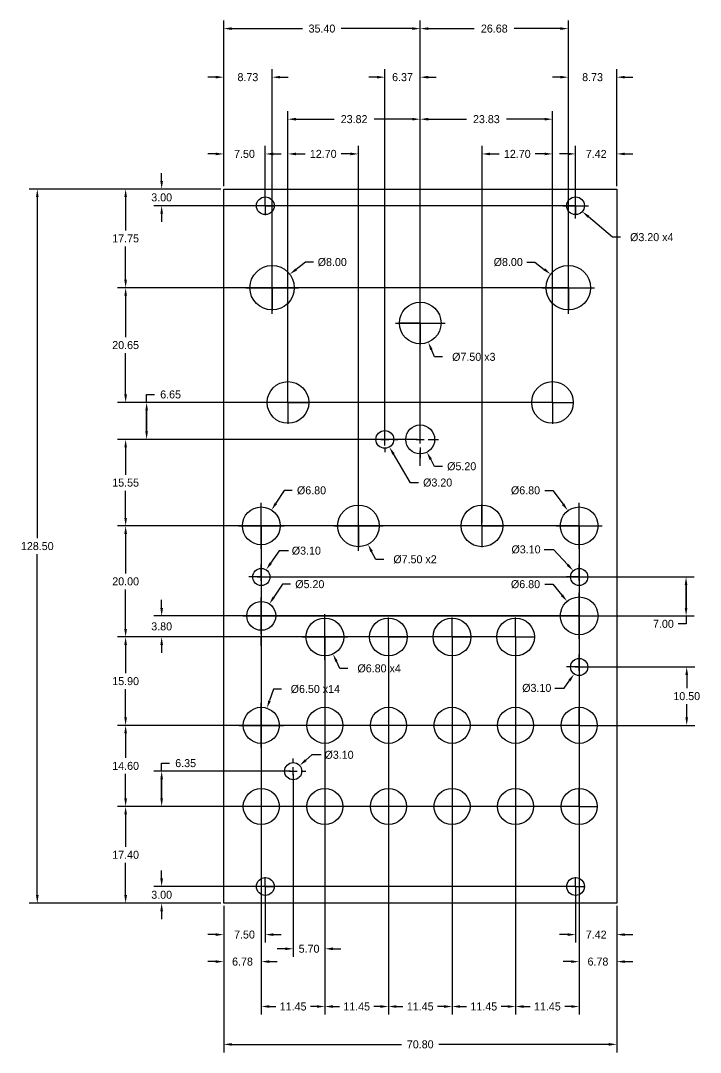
# Model space of a CAD drawing. Header units: millimetres. Extents: x -36 to 86, y -27 to 159.
import ezdxf

# ---------------------------------------------------------------- set-up
doc = ezdxf.new("R2010")
doc.units = ezdxf.units.MM
doc.header["$LTSCALE"] = 10
doc.header["$MEASUREMENT"] = 0
doc.layers.add('Dimensions', color=1, linetype='Continuous')
doc.layers.add('Panel', color=7, linetype='Continuous')
doc.dimstyles.get("Standard").update_dxf_attribs({"dimscale": 8, "dimtxt": 0.18, "dimasz": 0.18, "dimexe": 0.18, "dimexo": 0.0625, "dimgap": 0.09, "dimtad": 0, "dimtih": 1, "dimtoh": 1, "dimzin": 0, "dimdsep": 46, "dimtxsty": 'Standard', "dimcen": -0.09, "dimadec": 0, "dimazin": 0, "dimtfac": 1, "dimtdec": 4, "dimtofl": 0, "dimtmove": 0, "dimatfit": 3, "dimfxl": 1, "dimtolj": 1, "dimtzin": 0, "dimarcsym": 0})

# ---------------------------------------------------------------- blocks, each defined once
blk = doc.blocks.new('*D107')
at = {"layer": 'Dimensions', "color": 0, "lineweight": -2}
for p, q in [((7.12, 67.4), (7.12, -11.96)), ((0.34, -0.5), (0.34, -11.96)), ((-1.1, -10.52), (-2.54, -10.52)), ((8.56, -10.52), (10, -10.52))]:
    blk.add_line(p, q, dxfattribs=at)
at = {"layer": 'Dimensions', "color": 0}
for points in [[(-1.1, -10.76), (-1.1, -10.28), (0.34, -10.52)], [(8.56, -10.28), (8.56, -10.76), (7.12, -10.52)]]:
    blk.add_solid(points, dxfattribs=at)
at = {"layer": 'Dimensions', "color": 0, "insert": (3.73, -10.52), "char_height": 1.44, "attachment_point": 5}
blk.add_mtext('\\A1;6.78', dxfattribs=at)
blk = doc.blocks.new('*D108')
at = {"layer": 'Dimensions', "color": 0, "lineweight": -2}
for p, q in [((64.37, 67.4), (64.37, -11.96)), ((71.14, -0.5), (71.14, -11.96)), ((62.93, -10.52), (61.49, -10.52)), ((72.58, -10.52), (74.02, -10.52))]:
    blk.add_line(p, q, dxfattribs=at)
at = {"layer": 'Dimensions', "color": 0}
for points in [[(62.93, -10.76), (62.93, -10.28), (64.37, -10.52)], [(72.58, -10.28), (72.58, -10.76), (71.14, -10.52)]]:
    blk.add_solid(points, dxfattribs=at)
at = {"layer": 'Dimensions', "color": 0, "insert": (67.75, -10.52), "char_height": 1.44, "attachment_point": 5}
blk.add_mtext('\\A1;6.78', dxfattribs=at)
blk = doc.blocks.new('*D109')
at = {"layer": 'Dimensions', "color": 0, "lineweight": -2}
for p, q in [((7.12, 67.4), (7.12, -20.04)), ((18.57, 47.4), (18.57, -20.04)), ((8.56, -18.6), (9.72, -18.6)), ((17.13, -18.6), (15.96, -18.6))]:
    blk.add_line(p, q, dxfattribs=at)
at = {"layer": 'Dimensions', "color": 0}
for points in [[(8.56, -18.36), (8.56, -18.84), (7.12, -18.6)], [(17.13, -18.84), (17.13, -18.36), (18.57, -18.6)]]:
    blk.add_solid(points, dxfattribs=at)
at = {"layer": 'Dimensions', "color": 0, "insert": (12.84, -18.6), "char_height": 1.44, "attachment_point": 5}
blk.add_mtext('\\A1;11.45', dxfattribs=at)
blk = doc.blocks.new('*D110')
at = {"layer": 'Dimensions', "color": 0, "lineweight": -2}
for p, q in [((18.57, 47.4), (18.57, -20.04)), ((30.02, 47.4), (30.02, -20.04)), ((20.01, -18.6), (21.17, -18.6)), ((28.58, -18.6), (27.41, -18.6))]:
    blk.add_line(p, q, dxfattribs=at)
at = {"layer": 'Dimensions', "color": 0}
for points in [[(20.01, -18.36), (20.01, -18.84), (18.57, -18.6)], [(28.58, -18.84), (28.58, -18.36), (30.02, -18.6)]]:
    blk.add_solid(points, dxfattribs=at)
at = {"layer": 'Dimensions', "color": 0, "insert": (24.29, -18.6), "char_height": 1.44, "attachment_point": 5}
blk.add_mtext('\\A1;11.45', dxfattribs=at)
blk = doc.blocks.new('*D111')
at = {"layer": 'Dimensions', "color": 0, "lineweight": -2}
for p, q in [((30.02, 47.4), (30.02, -20.04)), ((41.47, 47.4), (41.47, -20.04)), ((31.46, -18.6), (32.62, -18.6)), ((40.03, -18.6), (38.86, -18.6))]:
    blk.add_line(p, q, dxfattribs=at)
at = {"layer": 'Dimensions', "color": 0}
for points in [[(31.46, -18.36), (31.46, -18.84), (30.02, -18.6)], [(40.03, -18.84), (40.03, -18.36), (41.47, -18.6)]]:
    blk.add_solid(points, dxfattribs=at)
at = {"layer": 'Dimensions', "color": 0, "insert": (35.74, -18.6), "char_height": 1.44, "attachment_point": 5}
blk.add_mtext('\\A1;11.45', dxfattribs=at)
blk = doc.blocks.new('*D112')
at = {"layer": 'Dimensions', "color": 0, "lineweight": -2}
for p, q in [((41.47, 47.4), (41.47, -20.04)), ((52.92, 47.4), (52.92, -20.04)), ((42.91, -18.6), (44.07, -18.6)), ((51.48, -18.6), (50.31, -18.6))]:
    blk.add_line(p, q, dxfattribs=at)
at = {"layer": 'Dimensions', "color": 0}
for points in [[(42.91, -18.36), (42.91, -18.84), (41.47, -18.6)], [(51.48, -18.84), (51.48, -18.36), (52.92, -18.6)]]:
    blk.add_solid(points, dxfattribs=at)
at = {"layer": 'Dimensions', "color": 0, "insert": (47.19, -18.6), "char_height": 1.44, "attachment_point": 5}
blk.add_mtext('\\A1;11.45', dxfattribs=at)
blk = doc.blocks.new('*D113')
at = {"layer": 'Dimensions', "color": 0, "lineweight": -2}
for p, q in [((64.37, 67.4), (64.37, -20.04)), ((52.92, 47.4), (52.92, -20.04)), ((54.35, -18.6), (55.52, -18.6)), ((62.93, -18.6), (61.76, -18.6))]:
    blk.add_line(p, q, dxfattribs=at)
at = {"layer": 'Dimensions', "color": 0}
for points in [[(54.35, -18.36), (54.35, -18.84), (52.92, -18.6)], [(62.93, -18.84), (62.93, -18.36), (64.37, -18.6)]]:
    blk.add_solid(points, dxfattribs=at)
at = {"layer": 'Dimensions', "color": 0, "insert": (58.64, -18.6), "char_height": 1.44, "attachment_point": 5}
blk.add_mtext('\\A1;11.45', dxfattribs=at)
blk = doc.blocks.new('*D116')
at = {"layer": 'Dimensions', "color": 0, "lineweight": -2}
for p, q in [((63.87, 17.4), (-18.76, 17.4)), ((-17.32, 15.96), (-17.32, 10.14)), ((-17.32, 1.44), (-17.32, 7.26)), ((-0.16, 0), (-18.76, 0))]:
    blk.add_line(p, q, dxfattribs=at)
at = {"layer": 'Dimensions', "color": 0}
for points in [[(-17.08, 15.96), (-17.56, 15.96), (-17.32, 17.4)], [(-17.56, 1.44), (-17.08, 1.44), (-17.32, 0)]]:
    blk.add_solid(points, dxfattribs=at)
at = {"layer": 'Dimensions', "color": 0, "insert": (-17.32, 8.7), "char_height": 1.44, "attachment_point": 5}
blk.add_mtext('\\A1;17.40', dxfattribs=at)
blk = doc.blocks.new('*D117')
at = {"layer": 'Dimensions', "color": 0, "lineweight": -2}
for p, q in [((63.87, 32), (-18.76, 32)), ((-17.32, 30.56), (-17.32, 26.14)), ((-17.32, 18.84), (-17.32, 23.26)), ((-17.82, 17.4), (-18.76, 17.4))]:
    blk.add_line(p, q, dxfattribs=at)
at = {"layer": 'Dimensions', "color": 0}
for points in [[(-17.08, 30.56), (-17.56, 30.56), (-17.32, 32)], [(-17.56, 18.84), (-17.08, 18.84), (-17.32, 17.4)]]:
    blk.add_solid(points, dxfattribs=at)
at = {"layer": 'Dimensions', "color": 0, "insert": (-17.32, 24.7), "char_height": 1.44, "attachment_point": 5}
blk.add_mtext('\\A1;14.60', dxfattribs=at)
blk = doc.blocks.new('*D118')
at = {"layer": 'Dimensions', "color": 0, "lineweight": -2}
for p, q in [((52.42, 47.9), (-18.76, 47.9)), ((-17.32, 46.46), (-17.32, 41.39)), ((-17.32, 33.44), (-17.32, 38.51)), ((63.87, 32), (-18.76, 32))]:
    blk.add_line(p, q, dxfattribs=at)
at = {"layer": 'Dimensions', "color": 0}
for points in [[(-17.08, 46.46), (-17.56, 46.46), (-17.32, 47.9)], [(-17.56, 33.44), (-17.08, 33.44), (-17.32, 32)]]:
    blk.add_solid(points, dxfattribs=at)
at = {"layer": 'Dimensions', "color": 0, "insert": (-17.32, 39.95), "char_height": 1.44, "attachment_point": 5}
blk.add_mtext('\\A1;15.90', dxfattribs=at)
blk = doc.blocks.new('*D120')
at = {"layer": 'Dimensions', "color": 0, "lineweight": -2}
for p, q in [((-10.83, 53.14), (-10.83, 54.58)), ((63.87, 51.7), (-12.27, 51.7)), ((18.07, 47.9), (-12.27, 47.9)), ((-10.83, 46.46), (-10.83, 45.02))]:
    blk.add_line(p, q, dxfattribs=at)
at = {"layer": 'Dimensions', "color": 0}
for points in [[(-11.07, 53.14), (-10.59, 53.14), (-10.83, 51.7)], [(-10.59, 46.46), (-11.07, 46.46), (-10.83, 47.9)]]:
    blk.add_solid(points, dxfattribs=at)
at = {"layer": 'Dimensions', "color": 0, "insert": (-10.83, 49.8), "char_height": 1.44, "attachment_point": 5}
blk.add_mtext('\\A1;3.80', dxfattribs=at)
blk = doc.blocks.new('*D121')
at = {"layer": 'Dimensions', "color": 0, "lineweight": -2}
for p, q in [((63.87, 67.9), (-18.76, 67.9)), ((-17.32, 66.46), (-17.32, 59.34)), ((-17.32, 49.34), (-17.32, 56.46)), ((-17.82, 47.9), (-18.76, 47.9))]:
    blk.add_line(p, q, dxfattribs=at)
at = {"layer": 'Dimensions', "color": 0}
for points in [[(-17.08, 66.46), (-17.56, 66.46), (-17.32, 67.9)], [(-17.56, 49.34), (-17.08, 49.34), (-17.32, 47.9)]]:
    blk.add_solid(points, dxfattribs=at)
at = {"layer": 'Dimensions', "color": 0, "insert": (-17.32, 57.9), "char_height": 1.44, "attachment_point": 5}
blk.add_mtext('\\A1;20.00', dxfattribs=at)
blk = doc.blocks.new('*D125')
at = {"layer": 'Dimensions', "color": 0, "lineweight": -2}
for p, q in [((61.92, 110.75), (-18.76, 110.75)), ((-17.32, 109.31), (-17.32, 101.86)), ((-17.32, 91.54), (-17.32, 98.98)), ((59.02, 90.1), (-18.76, 90.1))]:
    blk.add_line(p, q, dxfattribs=at)
at = {"layer": 'Dimensions', "color": 0}
for points in [[(-17.08, 109.31), (-17.56, 109.31), (-17.32, 110.75)], [(-17.56, 91.54), (-17.08, 91.54), (-17.32, 90.1)]]:
    blk.add_solid(points, dxfattribs=at)
at = {"layer": 'Dimensions', "color": 0, "insert": (-17.32, 100.42), "char_height": 1.44, "attachment_point": 5}
blk.add_mtext('\\A1;20.65', dxfattribs=at)
blk = doc.blocks.new('*D127')
at = {"layer": 'Dimensions', "color": 0, "lineweight": -2}
for p, q in [((-0.16, 128.5), (-18.76, 128.5)), ((-17.32, 127.06), (-17.32, 121.06)), ((-17.32, 112.19), (-17.32, 118.19)), ((61.92, 110.75), (-18.76, 110.75))]:
    blk.add_line(p, q, dxfattribs=at)
at = {"layer": 'Dimensions', "color": 0}
for points in [[(-17.08, 127.06), (-17.56, 127.06), (-17.32, 128.5)], [(-17.56, 112.19), (-17.08, 112.19), (-17.32, 110.75)]]:
    blk.add_solid(points, dxfattribs=at)
at = {"layer": 'Dimensions', "color": 0, "insert": (-17.32, 119.62), "char_height": 1.44, "attachment_point": 5}
blk.add_mtext('\\A1;17.75', dxfattribs=at)
blk = doc.blocks.new('*D128')
at = {"layer": 'Dimensions', "color": 0, "lineweight": -2}
for p, q in [((-1.1, 148.64), (-2.54, 148.64)), ((0.34, 129), (0.34, 150.08)), ((9.07, 111.25), (9.07, 150.08)), ((10.51, 148.64), (11.95, 148.64))]:
    blk.add_line(p, q, dxfattribs=at)
at = {"layer": 'Dimensions', "color": 0}
for points in [[(-1.1, 148.4), (-1.1, 148.88), (0.34, 148.64)], [(10.51, 148.88), (10.51, 148.4), (9.07, 148.64)]]:
    blk.add_solid(points, dxfattribs=at)
at = {"layer": 'Dimensions', "color": 0, "insert": (4.7, 148.64), "char_height": 1.44, "attachment_point": 5}
blk.add_mtext('\\A1;8.73', dxfattribs=at)
blk = doc.blocks.new('*D130')
at = {"layer": 'Dimensions', "color": 0, "lineweight": -2}
for p, q in [((35.74, 104.9), (35.74, 158.82)), ((62.42, 111.25), (62.42, 158.82)), ((37.18, 157.38), (45.48, 157.38)), ((60.98, 157.38), (52.68, 157.38))]:
    blk.add_line(p, q, dxfattribs=at)
at = {"layer": 'Dimensions', "color": 0}
for points in [[(37.18, 157.62), (37.18, 157.14), (35.74, 157.38)], [(60.98, 157.14), (60.98, 157.62), (62.42, 157.38)]]:
    blk.add_solid(points, dxfattribs=at)
at = {"layer": 'Dimensions', "color": 0, "insert": (49.08, 157.38), "char_height": 1.44, "attachment_point": 5}
blk.add_mtext('\\A1;26.68', dxfattribs=at)
blk = doc.blocks.new('*D131')
at = {"layer": 'Dimensions', "color": 0, "lineweight": -2}
for p, q in [((60.98, 148.64), (59.54, 148.64)), ((62.42, 111.25), (62.42, 150.08)), ((71.14, 129), (71.14, 150.08)), ((72.58, 148.64), (74.02, 148.64))]:
    blk.add_line(p, q, dxfattribs=at)
at = {"layer": 'Dimensions', "color": 0}
for points in [[(60.98, 148.4), (60.98, 148.88), (62.42, 148.64)], [(72.58, 148.88), (72.58, 148.4), (71.14, 148.64)]]:
    blk.add_solid(points, dxfattribs=at)
at = {"layer": 'Dimensions', "color": 0, "insert": (66.78, 148.64), "char_height": 1.44, "attachment_point": 5}
blk.add_mtext('\\A1;8.73', dxfattribs=at)
blk = doc.blocks.new('*D132')
at = {"layer": 'Dimensions', "color": 0, "lineweight": -2}
for p, q in [((0.34, -1), (0.34, -26.85)), ((71.14, -0.5), (71.14, -26.85)), ((1.78, -25.41), (32.38, -25.41)), ((69.7, -25.41), (39.1, -25.41))]:
    blk.add_line(p, q, dxfattribs=at)
at = {"layer": 'Dimensions', "color": 0}
for points in [[(1.78, -25.17), (1.78, -25.65), (0.34, -25.41)], [(69.7, -25.65), (69.7, -25.17), (71.14, -25.41)]]:
    blk.add_solid(points, dxfattribs=at)
at = {"layer": 'Dimensions', "color": 0, "insert": (35.74, -25.41), "char_height": 1.44, "attachment_point": 5}
blk.add_mtext('\\A1;70.80', dxfattribs=at)
blk = doc.blocks.new('*D133')
at = {"layer": 'Dimensions', "color": 0, "lineweight": -2}
for p, q in [((11.92, 90.6), (11.92, 142.52)), ((35.74, 104.9), (35.74, 142.52)), ((13.36, 141.08), (20.23, 141.08)), ((34.3, 141.08), (27.43, 141.08))]:
    blk.add_line(p, q, dxfattribs=at)
at = {"layer": 'Dimensions', "color": 0}
for points in [[(13.36, 141.32), (13.36, 140.84), (11.92, 141.08)], [(34.3, 140.84), (34.3, 141.32), (35.74, 141.08)]]:
    blk.add_solid(points, dxfattribs=at)
at = {"layer": 'Dimensions', "color": 0, "insert": (23.83, 141.08), "char_height": 1.44, "attachment_point": 5}
blk.add_mtext('\\A1;23.82', dxfattribs=at)
blk = doc.blocks.new('*D135')
at = {"layer": 'Dimensions', "color": 0, "lineweight": -2}
for p, q in [((35.74, 104.9), (35.74, 142.52)), ((59.56, 90.6), (59.56, 142.52)), ((37.18, 141.08), (44.05, 141.08)), ((58.13, 141.08), (51.25, 141.08))]:
    blk.add_line(p, q, dxfattribs=at)
at = {"layer": 'Dimensions', "color": 0}
for points in [[(37.18, 141.32), (37.18, 140.84), (35.74, 141.08)], [(58.13, 140.84), (58.13, 141.32), (59.56, 141.08)]]:
    blk.add_solid(points, dxfattribs=at)
at = {"layer": 'Dimensions', "color": 0, "insert": (47.65, 141.08), "char_height": 1.44, "attachment_point": 5}
blk.add_mtext('\\A1;23.83', dxfattribs=at)
blk = doc.blocks.new('*D137')
at = {"layer": 'Dimensions', "color": 0, "lineweight": -2}
for p, q in [((11.92, 90.6), (11.92, 136.27)), ((24.62, 68.4), (24.62, 136.27)), ((13.36, 134.83), (15.03, 134.83)), ((23.18, 134.83), (21.51, 134.83))]:
    blk.add_line(p, q, dxfattribs=at)
at = {"layer": 'Dimensions', "color": 0}
for points in [[(13.36, 135.07), (13.36, 134.59), (11.92, 134.83)], [(23.18, 134.59), (23.18, 135.07), (24.62, 134.83)]]:
    blk.add_solid(points, dxfattribs=at)
at = {"layer": 'Dimensions', "color": 0, "insert": (18.27, 134.83), "char_height": 1.44, "attachment_point": 5}
blk.add_mtext('\\A1;12.70', dxfattribs=at)
blk = doc.blocks.new('*D138')
at = {"layer": 'Dimensions', "color": 0, "lineweight": -2}
for p, q in [((46.87, 68.4), (46.87, 136.27)), ((59.56, 90.6), (59.56, 136.27)), ((48.31, 134.83), (49.98, 134.83)), ((58.13, 134.83), (56.46, 134.83))]:
    blk.add_line(p, q, dxfattribs=at)
at = {"layer": 'Dimensions', "color": 0}
for points in [[(48.31, 135.07), (48.31, 134.59), (46.87, 134.83)], [(58.13, 134.59), (58.13, 135.07), (59.56, 134.83)]]:
    blk.add_solid(points, dxfattribs=at)
at = {"layer": 'Dimensions', "color": 0, "insert": (53.22, 134.83), "char_height": 1.44, "attachment_point": 5}
blk.add_mtext('\\A1;12.70', dxfattribs=at)
blk = doc.blocks.new('*D141')
at = {"layer": 'Dimensions', "color": 0, "lineweight": -2}
for p, q in [((63.72, 126), (63.72, 136.27)), ((71.14, 129), (71.14, 136.27)), ((62.28, 134.83), (60.84, 134.83)), ((72.58, 134.83), (74.02, 134.83))]:
    blk.add_line(p, q, dxfattribs=at)
at = {"layer": 'Dimensions', "color": 0}
for points in [[(62.28, 134.59), (62.28, 135.07), (63.72, 134.83)], [(72.58, 135.07), (72.58, 134.59), (71.14, 134.83)]]:
    blk.add_solid(points, dxfattribs=at)
at = {"layer": 'Dimensions', "color": 0, "insert": (67.43, 134.83), "char_height": 1.44, "attachment_point": 5}
blk.add_mtext('\\A1;7.42', dxfattribs=at)
blk = doc.blocks.new('*D143')
at = {"layer": 'Dimensions', "color": 0, "lineweight": -2}
for p, q in [((-10.83, 129.94), (-10.83, 131.38)), ((-0.16, 128.5), (-12.27, 128.5)), ((63.22, 125.5), (-12.27, 125.5)), ((-10.83, 124.06), (-10.83, 122.62))]:
    blk.add_line(p, q, dxfattribs=at)
at = {"layer": 'Dimensions', "color": 0}
for points in [[(-11.07, 129.94), (-10.59, 129.94), (-10.83, 128.5)], [(-10.59, 124.06), (-11.07, 124.06), (-10.83, 125.5)]]:
    blk.add_solid(points, dxfattribs=at)
at = {"layer": 'Dimensions', "color": 0, "insert": (-10.83, 127), "char_height": 1.44, "attachment_point": 5}
blk.add_mtext('\\A1;3.00', dxfattribs=at)
blk = doc.blocks.new('*D144')
at = {"layer": 'Dimensions', "color": 0, "lineweight": -2}
for p, q in [((-10.83, 4.44), (-10.83, 5.88)), ((63.22, 3), (-12.27, 3)), ((-0.16, 0), (-12.27, 0)), ((-10.83, -1.44), (-10.83, -2.88))]:
    blk.add_line(p, q, dxfattribs=at)
at = {"layer": 'Dimensions', "color": 0}
for points in [[(-11.07, 4.44), (-10.59, 4.44), (-10.83, 3)], [(-10.59, -1.44), (-11.07, -1.44), (-10.83, 0)]]:
    blk.add_solid(points, dxfattribs=at)
at = {"layer": 'Dimensions', "color": 0, "insert": (-10.83, 1.5), "char_height": 1.44, "attachment_point": 5}
blk.add_mtext('\\A1;3.00', dxfattribs=at)
blk = doc.blocks.new('*D145')
at = {"layer": 'Dimensions', "color": 0, "lineweight": -2}
for p, q in [((7.84, 2.5), (7.84, -7.1)), ((0.34, -0.5), (0.34, -7.1)), ((-1.1, -5.66), (-2.54, -5.66)), ((9.28, -5.66), (10.72, -5.66))]:
    blk.add_line(p, q, dxfattribs=at)
at = {"layer": 'Dimensions', "color": 0}
for points in [[(-1.1, -5.9), (-1.1, -5.42), (0.34, -5.66)], [(9.28, -5.42), (9.28, -5.9), (7.84, -5.66)]]:
    blk.add_solid(points, dxfattribs=at)
at = {"layer": 'Dimensions', "color": 0, "insert": (4.09, -5.66), "char_height": 1.44, "attachment_point": 5}
blk.add_mtext('\\A1;7.50', dxfattribs=at)
blk = doc.blocks.new('*D146')
at = {"layer": 'Dimensions', "color": 0, "lineweight": -2}
for p, q in [((63.72, 2.5), (63.72, -7.1)), ((71.14, -0.5), (71.14, -7.1)), ((62.28, -5.66), (60.84, -5.66)), ((72.58, -5.66), (74.02, -5.66))]:
    blk.add_line(p, q, dxfattribs=at)
at = {"layer": 'Dimensions', "color": 0}
for points in [[(62.28, -5.9), (62.28, -5.42), (63.72, -5.66)], [(72.58, -5.42), (72.58, -5.9), (71.14, -5.66)]]:
    blk.add_solid(points, dxfattribs=at)
at = {"layer": 'Dimensions', "color": 0, "insert": (67.43, -5.66), "char_height": 1.44, "attachment_point": 5}
blk.add_mtext('\\A1;7.42', dxfattribs=at)
blk = doc.blocks.new('*D147')
at = {"layer": 'Dimensions', "color": 0, "lineweight": -2}
for p, q in [((0.34, 129), (0.34, 136.27)), ((7.84, 126), (7.84, 136.27)), ((-1.1, 134.83), (-2.54, 134.83)), ((9.28, 134.83), (10.72, 134.83))]:
    blk.add_line(p, q, dxfattribs=at)
at = {"layer": 'Dimensions', "color": 0}
for points in [[(-1.1, 134.59), (-1.1, 135.07), (0.34, 134.83)], [(9.28, 135.07), (9.28, 134.59), (7.84, 134.83)]]:
    blk.add_solid(points, dxfattribs=at)
at = {"layer": 'Dimensions', "color": 0, "insert": (4.09, 134.83), "char_height": 1.44, "attachment_point": 5}
blk.add_mtext('\\A1;7.50', dxfattribs=at)
blk = doc.blocks.new('*D148')
at = {"layer": 'Dimensions', "color": 0}
for p, q in [((63.72, 123.18), (63.72, 127.82)), ((61.4, 125.5), (66.04, 125.5))]:
    blk.add_line(p, q, dxfattribs=at)
at = {"layer": 'Dimensions', "color": 0, "lineweight": -2}
for p, q in [((70.36, 119.83), (66.03, 123.53)), ((71.8, 119.83), (70.36, 119.83))]:
    blk.add_line(p, q, dxfattribs=at)
at = {"layer": 'Dimensions', "color": 0}
blk.add_solid([(66.19, 123.71), (65.88, 123.34), (64.94, 124.46)], dxfattribs=at)
at = {"layer": 'Dimensions', "color": 0, "insert": (77.44, 119.83), "char_height": 1.44, "attachment_point": 5}
blk.add_mtext('\\A1;%%c3.20 x4', dxfattribs=at)
blk = doc.blocks.new('*D149')
at = {"layer": 'Dimensions', "color": 0}
for p, q in [((35.74, 99.93), (35.74, 108.87)), ((31.27, 104.4), (40.21, 104.4))]:
    blk.add_line(p, q, dxfattribs=at)
at = {"layer": 'Dimensions', "color": 0, "lineweight": -2}
for p, q in [((38.31, 98.29), (37.75, 99.62)), ((39.75, 98.29), (38.31, 98.29))]:
    blk.add_line(p, q, dxfattribs=at)
at = {"layer": 'Dimensions', "color": 0}
blk.add_solid([(37.97, 99.71), (37.53, 99.52), (37.19, 100.94)], dxfattribs=at)
at = {"layer": 'Dimensions', "color": 0, "insert": (45.39, 98.29), "char_height": 1.44, "attachment_point": 5}
blk.add_mtext('\\A1;%%c7.50 x3', dxfattribs=at)
blk = doc.blocks.new('*D150')
at = {"layer": 'Dimensions', "color": 0}
for p, q in [((9.07, 106.03), (9.07, 115.47)), ((4.35, 110.75), (13.79, 110.75))]:
    blk.add_line(p, q, dxfattribs=at)
at = {"layer": 'Dimensions', "color": 0, "lineweight": -2}
for p, q in [((15.1, 115.35), (13.39, 114.05)), ((16.54, 115.35), (15.1, 115.35))]:
    blk.add_line(p, q, dxfattribs=at)
at = {"layer": 'Dimensions', "color": 0}
blk.add_solid([(13.25, 114.24), (13.54, 113.86), (12.25, 113.18)], dxfattribs=at)
at = {"layer": 'Dimensions', "color": 0, "insert": (19.9, 115.35), "char_height": 1.44, "attachment_point": 5}
blk.add_mtext('\\A1;%%c8.00', dxfattribs=at)
blk = doc.blocks.new('*D151')
at = {"layer": 'Dimensions', "color": 0, "lineweight": -2}
for p, q in [((54.95, 115.35), (56.39, 115.35)), ((56.39, 115.35), (58.09, 114.05))]:
    blk.add_line(p, q, dxfattribs=at)
at = {"layer": 'Dimensions', "color": 0}
for p, q in [((62.42, 106.03), (62.42, 115.47)), ((57.7, 110.75), (67.14, 110.75))]:
    blk.add_line(p, q, dxfattribs=at)
blk.add_solid([(57.95, 113.86), (58.24, 114.24), (59.24, 113.18)], dxfattribs=at)
at = {"layer": 'Dimensions', "color": 0, "insert": (51.59, 115.35), "char_height": 1.44, "attachment_point": 5}
blk.add_mtext('\\A1;%%c8.00', dxfattribs=at)
blk = doc.blocks.new('*D153')
at = {"layer": 'Dimensions', "color": 0}
for p, q in [((35.73, 84.89), (35.73, 86.77)), ((35.73, 82.73), (35.73, 84.17)), ((34.3, 83.45), (32.42, 83.45)), ((35.02, 83.45), (36.45, 83.45)), ((35.73, 82.01), (35.73, 80.13)), ((37.17, 83.45), (39.05, 83.45))]:
    blk.add_line(p, q, dxfattribs=at)
at = {"layer": 'Dimensions', "color": 0, "lineweight": -2}
for p, q in [((38.29, 78.6), (37.62, 79.88)), ((39.73, 78.6), (38.29, 78.6))]:
    blk.add_line(p, q, dxfattribs=at)
at = {"layer": 'Dimensions', "color": 0}
blk.add_solid([(37.83, 79.99), (37.41, 79.77), (36.95, 81.15)], dxfattribs=at)
at = {"layer": 'Dimensions', "color": 0, "insert": (43.21, 78.6), "char_height": 1.44, "attachment_point": 5}
blk.add_mtext('\\A1;%%c5.20', dxfattribs=at)
blk = doc.blocks.new('*D154')
at = {"layer": 'Dimensions', "color": 0}
for p, q in [((24.62, 63.43), (24.62, 72.37)), ((20.15, 67.9), (29.09, 67.9))]:
    blk.add_line(p, q, dxfattribs=at)
at = {"layer": 'Dimensions', "color": 0, "lineweight": -2}
for p, q in [((27.72, 61.86), (26.99, 63.28)), ((29.16, 61.86), (27.72, 61.86))]:
    blk.add_line(p, q, dxfattribs=at)
at = {"layer": 'Dimensions', "color": 0}
blk.add_solid([(27.2, 63.39), (26.77, 63.17), (26.33, 64.56)], dxfattribs=at)
at = {"layer": 'Dimensions', "color": 0, "insert": (34.8, 61.86), "char_height": 1.44, "attachment_point": 5}
blk.add_mtext('\\A1;%%c7.50 x2', dxfattribs=at)
blk = doc.blocks.new('*D155')
at = {"layer": 'Dimensions', "color": 0, "lineweight": -2}
for p, q in [((11.24, 74.27), (9.75, 71.96)), ((12.68, 74.27), (11.24, 74.27))]:
    blk.add_line(p, q, dxfattribs=at)
at = {"layer": 'Dimensions', "color": 0}
for p, q in [((7.12, 63.78), (7.12, 72.02)), ((3, 67.9), (11.23, 67.9))]:
    blk.add_line(p, q, dxfattribs=at)
blk.add_solid([(9.55, 72.09), (9.95, 71.83), (8.96, 70.75)], dxfattribs=at)
at = {"layer": 'Dimensions', "color": 0, "insert": (16.16, 74.27), "char_height": 1.44, "attachment_point": 5}
blk.add_mtext('\\A1;%%c6.80', dxfattribs=at)
blk = doc.blocks.new('*D156')
at = {"layer": 'Dimensions', "color": 0, "lineweight": -2}
for p, q in [((58.18, 74.27), (59.62, 74.27)), ((59.62, 74.27), (61.47, 71.78))]:
    blk.add_line(p, q, dxfattribs=at)
at = {"layer": 'Dimensions', "color": 0}
for p, q in [((64.37, 63.78), (64.37, 72.02)), ((60.25, 67.9), (68.49, 67.9))]:
    blk.add_line(p, q, dxfattribs=at)
blk.add_solid([(61.28, 71.64), (61.67, 71.93), (62.33, 70.63)], dxfattribs=at)
at = {"layer": 'Dimensions', "color": 0, "insert": (54.7, 74.27), "char_height": 1.44, "attachment_point": 5}
blk.add_mtext('\\A1;%%c6.80', dxfattribs=at)
blk = doc.blocks.new('*D157')
at = {"layer": 'Dimensions', "color": 0, "lineweight": -2}
for p, q in [((58.18, 57.38), (59.62, 57.38)), ((59.62, 57.38), (61.26, 55.41))]:
    blk.add_line(p, q, dxfattribs=at)
at = {"layer": 'Dimensions', "color": 0}
for p, q in [((64.37, 47.58), (64.37, 55.82)), ((60.25, 51.7), (68.49, 51.7))]:
    blk.add_line(p, q, dxfattribs=at)
blk.add_solid([(61.08, 55.26), (61.45, 55.57), (62.19, 54.31)], dxfattribs=at)
at = {"layer": 'Dimensions', "color": 0, "insert": (54.7, 57.38), "char_height": 1.44, "attachment_point": 5}
blk.add_mtext('\\A1;%%c6.80', dxfattribs=at)
blk = doc.blocks.new('*D158')
at = {"layer": 'Dimensions', "color": 0, "lineweight": -2}
for p, q in [((10.93, 57.38), (9.37, 55.05)), ((12.37, 57.38), (10.93, 57.38))]:
    blk.add_line(p, q, dxfattribs=at)
at = {"layer": 'Dimensions', "color": 0}
for p, q in [((7.12, 48.38), (7.12, 55.02)), ((3.8, 51.7), (10.44, 51.7))]:
    blk.add_line(p, q, dxfattribs=at)
blk.add_solid([(9.17, 55.19), (9.57, 54.92), (8.57, 53.86)], dxfattribs=at)
at = {"layer": 'Dimensions', "color": 0, "insert": (15.85, 57.38), "char_height": 1.44, "attachment_point": 5}
blk.add_mtext('\\A1;%%c5.20', dxfattribs=at)
blk = doc.blocks.new('*D160')
at = {"layer": 'Dimensions', "color": 0}
for p, q in [((18.57, 43.78), (18.57, 52.02)), ((14.45, 47.9), (22.69, 47.9))]:
    blk.add_line(p, q, dxfattribs=at)
at = {"layer": 'Dimensions', "color": 0, "lineweight": -2}
for p, q in [((21.26, 42.23), (20.64, 43.53)), ((22.7, 42.23), (21.26, 42.23))]:
    blk.add_line(p, q, dxfattribs=at)
at = {"layer": 'Dimensions', "color": 0}
blk.add_solid([(20.86, 43.63), (20.43, 43.43), (20.02, 44.83)], dxfattribs=at)
at = {"layer": 'Dimensions', "color": 0, "insert": (28.34, 42.23), "char_height": 1.44, "attachment_point": 5}
blk.add_mtext('\\A1;%%c6.80 x4', dxfattribs=at)
blk = doc.blocks.new('*D161')
at = {"layer": 'Dimensions', "color": 0, "lineweight": -2}
for p, q in [((9.29, 38.52), (8.6, 36.45)), ((10.73, 38.52), (9.29, 38.52))]:
    blk.add_line(p, q, dxfattribs=at)
at = {"layer": 'Dimensions', "color": 0}
for p, q in [((7.12, 28.03), (7.12, 35.97)), ((3.15, 32), (11.09, 32))]:
    blk.add_line(p, q, dxfattribs=at)
blk.add_solid([(8.37, 36.52), (8.83, 36.37), (8.14, 35.08)], dxfattribs=at)
at = {"layer": 'Dimensions', "color": 0, "insert": (16.85, 38.52), "char_height": 1.44, "attachment_point": 5}
blk.add_mtext('\\A1;%%c6.50 x14', dxfattribs=at)
blk = doc.blocks.new('*D162')
at = {"layer": 'Dimensions', "color": 0}
for p, q in [((12.87, 25.19), (12.87, 26.02)), ((12.87, 23.03), (12.87, 24.47)), ((11.43, 23.75), (10.6, 23.75)), ((12.15, 23.75), (13.59, 23.75)), ((12.87, 22.31), (12.87, 21.48)), ((14.31, 23.75), (15.14, 23.75))]:
    blk.add_line(p, q, dxfattribs=at)
at = {"layer": 'Dimensions', "color": 0, "lineweight": -2}
for p, q in [((16.2, 26.67), (15.11, 25.72)), ((17.88, 26.67), (16.2, 26.67))]:
    blk.add_line(p, q, dxfattribs=at)
at = {"layer": 'Dimensions', "color": 0}
blk.add_solid([(14.95, 25.9), (15.27, 25.54), (14.03, 24.77)], dxfattribs=at)
at = {"layer": 'Dimensions', "color": 0, "insert": (21.12, 26.67), "char_height": 1.44, "attachment_point": 5}
blk.add_mtext('\\A1;%%c3.10', dxfattribs=at)
blk = doc.blocks.new('*D163')
at = {"layer": 'Dimensions', "color": 0, "lineweight": -2}
for p, q in [((-0.16, 128.5), (-34.67, 128.5)), ((-33.23, 127.06), (-33.23, 65.69)), ((-33.23, 1.44), (-33.23, 62.81)), ((-0.16, 0), (-34.67, 0))]:
    blk.add_line(p, q, dxfattribs=at)
at = {"layer": 'Dimensions', "color": 0}
for points in [[(-32.99, 127.06), (-33.47, 127.06), (-33.23, 128.5)], [(-33.47, 1.44), (-32.99, 1.44), (-33.23, 0)]]:
    blk.add_solid(points, dxfattribs=at)
at = {"layer": 'Dimensions', "color": 0, "insert": (-33.23, 64.25), "char_height": 1.44, "attachment_point": 5}
blk.add_mtext('\\A1;128.50', dxfattribs=at)
blk = doc.blocks.new('*D168')
at = {"layer": 'Dimensions', "color": 0, "lineweight": -2}
for p, q in [((7.62, 58.7), (85.06, 58.7)), ((83.62, 57.26), (83.62, 53.14)), ((83.62, 53.14), (83.62, 57.26)), ((7.62, 51.7), (85.06, 51.7)), ((83.62, 50.26), (82.18, 50.26)), ((83.62, 51.7), (83.62, 50.26))]:
    blk.add_line(p, q, dxfattribs=at)
at = {"layer": 'Dimensions', "color": 0}
for points in [[(83.86, 57.26), (83.38, 57.26), (83.62, 58.7)], [(83.38, 53.14), (83.86, 53.14), (83.62, 51.7)]]:
    blk.add_solid(points, dxfattribs=at)
at = {"layer": 'Dimensions', "color": 0, "insert": (79.54, 50.26), "char_height": 1.44, "attachment_point": 5}
blk.add_mtext('\\A1;7.00', dxfattribs=at)
blk = doc.blocks.new('*D169')
at = {"layer": 'Dimensions', "color": 0, "lineweight": -2}
for p, q in [((64.87, 42.5), (85.18, 42.5)), ((83.74, 41.06), (83.74, 38.69)), ((83.74, 33.44), (83.74, 35.81)), ((64.87, 32), (85.18, 32))]:
    blk.add_line(p, q, dxfattribs=at)
at = {"layer": 'Dimensions', "color": 0}
for points in [[(83.98, 41.06), (83.5, 41.06), (83.74, 42.5)], [(83.5, 33.44), (83.98, 33.44), (83.74, 32)]]:
    blk.add_solid(points, dxfattribs=at)
at = {"layer": 'Dimensions', "color": 0, "insert": (83.74, 37.25), "char_height": 1.44, "attachment_point": 5}
blk.add_mtext('\\A1;10.50', dxfattribs=at)
blk = doc.blocks.new('*D171')
at = {"layer": 'Dimensions', "color": 0, "lineweight": -2}
for p, q in [((10.31, 63.41), (8.79, 61.17)), ((11.99, 63.41), (10.31, 63.41))]:
    blk.add_line(p, q, dxfattribs=at)
at = {"layer": 'Dimensions', "color": 0}
for p, q in [((7.12, 60.14), (7.12, 60.97)), ((7.12, 57.98), (7.12, 59.42)), ((5.68, 58.7), (4.85, 58.7)), ((6.4, 58.7), (7.84, 58.7)), ((8.56, 58.7), (9.39, 58.7)), ((7.12, 57.26), (7.12, 56.43))]:
    blk.add_line(p, q, dxfattribs=at)
blk.add_solid([(8.6, 61.31), (8.99, 61.04), (7.99, 59.98)], dxfattribs=at)
at = {"layer": 'Dimensions', "color": 0, "insert": (15.23, 63.41), "char_height": 1.44, "attachment_point": 5}
blk.add_mtext('\\A1;%%c3.10', dxfattribs=at)
blk = doc.blocks.new('*D172')
at = {"layer": 'Dimensions', "color": 0, "lineweight": -2}
for p, q in [((58.04, 63.64), (59.72, 63.64)), ((59.72, 63.64), (62.32, 60.88))]:
    blk.add_line(p, q, dxfattribs=at)
at = {"layer": 'Dimensions', "color": 0}
for p, q in [((64.37, 60.14), (64.37, 60.97)), ((64.37, 57.98), (64.37, 59.42)), ((62.93, 58.7), (62.1, 58.7)), ((63.65, 58.7), (65.09, 58.7)), ((65.81, 58.7), (66.64, 58.7)), ((64.37, 57.26), (64.37, 56.43))]:
    blk.add_line(p, q, dxfattribs=at)
blk.add_solid([(62.14, 60.71), (62.49, 61.04), (63.3, 59.83)], dxfattribs=at)
at = {"layer": 'Dimensions', "color": 0, "insert": (54.8, 63.64), "char_height": 1.44, "attachment_point": 5}
blk.add_mtext('\\A1;%%c3.10', dxfattribs=at)
blk = doc.blocks.new('*D173')
at = {"layer": 'Dimensions', "color": 0}
for p, q in [((64.37, 43.94), (64.37, 44.77)), ((64.37, 41.78), (64.37, 43.22)), ((62.93, 42.5), (62.1, 42.5)), ((63.65, 42.5), (65.09, 42.5)), ((64.37, 41.06), (64.37, 40.23)), ((65.81, 42.5), (66.64, 42.5))]:
    blk.add_line(p, q, dxfattribs=at)
at = {"layer": 'Dimensions', "color": 0, "lineweight": -2}
for p, q in [((61.65, 38.71), (62.63, 40.07)), ((59.97, 38.71), (61.65, 38.71))]:
    blk.add_line(p, q, dxfattribs=at)
at = {"layer": 'Dimensions', "color": 0}
blk.add_solid([(62.82, 39.93), (62.43, 40.21), (63.46, 41.24)], dxfattribs=at)
at = {"layer": 'Dimensions', "color": 0, "insert": (56.73, 38.71), "char_height": 1.44, "attachment_point": 5}
blk.add_mtext('\\A1;%%c3.10', dxfattribs=at)
blk = doc.blocks.new('*D174')
at = {"layer": 'Dimensions', "color": 0, "lineweight": -2}
for p, q in [((35.23, 83.45), (-18.76, 83.45)), ((-17.32, 82.01), (-17.32, 77.11)), ((-17.32, 69.34), (-17.32, 74.23)), ((46.37, 67.9), (-18.76, 67.9))]:
    blk.add_line(p, q, dxfattribs=at)
at = {"layer": 'Dimensions', "color": 0}
for points in [[(-17.08, 82.01), (-17.56, 82.01), (-17.32, 83.45)], [(-17.56, 69.34), (-17.08, 69.34), (-17.32, 67.9)]]:
    blk.add_solid(points, dxfattribs=at)
at = {"layer": 'Dimensions', "color": 0, "insert": (-17.32, 75.67), "char_height": 1.44, "attachment_point": 5}
blk.add_mtext('\\A1;15.55', dxfattribs=at)
blk = doc.blocks.new('*D175')
at = {"layer": 'Dimensions', "color": 0, "lineweight": -2}
for p, q in [((-13.54, 91.54), (-12.1, 91.54)), ((-13.54, 90.1), (-13.54, 91.54)), ((11.42, 90.1), (-14.98, 90.1)), ((-13.54, 84.89), (-13.54, 88.66)), ((-13.54, 88.66), (-13.54, 84.89)), ((35.23, 83.45), (-14.98, 83.45))]:
    blk.add_line(p, q, dxfattribs=at)
at = {"layer": 'Dimensions', "color": 0}
for points in [[(-13.3, 88.66), (-13.78, 88.66), (-13.54, 90.1)], [(-13.78, 84.89), (-13.3, 84.89), (-13.54, 83.45)]]:
    blk.add_solid(points, dxfattribs=at)
at = {"layer": 'Dimensions', "color": 0, "insert": (-9.22, 91.54), "char_height": 1.44, "attachment_point": 5}
blk.add_mtext('\\A1;6.65', dxfattribs=at)
blk = doc.blocks.new('*D176')
at = {"layer": 'Dimensions', "color": 0, "lineweight": -2}
for p, q in [((0.34, 129.5), (0.34, 158.82)), ((35.73, 83.95), (35.73, 158.82)), ((1.78, 157.38), (14.56, 157.38)), ((34.3, 157.38), (21.52, 157.38))]:
    blk.add_line(p, q, dxfattribs=at)
at = {"layer": 'Dimensions', "color": 0}
for points in [[(1.78, 157.62), (1.78, 157.14), (0.34, 157.38)], [(34.3, 157.14), (34.3, 157.62), (35.73, 157.38)]]:
    blk.add_solid(points, dxfattribs=at)
at = {"layer": 'Dimensions', "color": 0, "insert": (18.04, 157.38), "char_height": 1.44, "attachment_point": 5}
blk.add_mtext('\\A1;35.40', dxfattribs=at)
blk = doc.blocks.new('*D177')
at = {"layer": 'Dimensions', "color": 0, "lineweight": -2}
for p, q in [((27.93, 148.64), (26.49, 148.64)), ((29.37, 82.35), (29.37, 150.08)), ((35.73, 83.95), (35.73, 150.08)), ((37.17, 148.64), (38.61, 148.64))]:
    blk.add_line(p, q, dxfattribs=at)
at = {"layer": 'Dimensions', "color": 0}
for points in [[(27.93, 148.4), (27.93, 148.88), (29.37, 148.64)], [(37.17, 148.88), (37.17, 148.4), (35.73, 148.64)]]:
    blk.add_solid(points, dxfattribs=at)
at = {"layer": 'Dimensions', "color": 0, "insert": (32.55, 148.64), "char_height": 1.44, "attachment_point": 5}
blk.add_mtext('\\A1;6.37', dxfattribs=at)
blk = doc.blocks.new('*D178')
at = {"layer": 'Dimensions', "color": 0}
for p, q in [((29.37, 84.89), (29.37, 85.77)), ((29.37, 82.73), (29.37, 84.17)), ((27.93, 83.45), (27.05, 83.45)), ((28.65, 83.45), (30.09, 83.45)), ((29.37, 82.01), (29.37, 81.13)), ((30.81, 83.45), (31.69, 83.45))]:
    blk.add_line(p, q, dxfattribs=at)
at = {"layer": 'Dimensions', "color": 0, "lineweight": -2}
for p, q in [((33.96, 75.67), (30.91, 80.83)), ((35.4, 75.67), (33.96, 75.67))]:
    blk.add_line(p, q, dxfattribs=at)
at = {"layer": 'Dimensions', "color": 0}
blk.add_solid([(31.12, 80.96), (30.71, 80.71), (30.18, 82.07)], dxfattribs=at)
at = {"layer": 'Dimensions', "color": 0, "insert": (38.88, 75.67), "char_height": 1.44, "attachment_point": 5}
blk.add_mtext('\\A1;%%c3.20', dxfattribs=at)
blk = doc.blocks.new('*D179')
at = {"layer": 'Dimensions', "color": 0, "lineweight": -2}
for p, q in [((12.87, 23.25), (12.87, -9.65)), ((18.57, 16.9), (18.57, -9.65)), ((11.43, -8.21), (9.99, -8.21)), ((20.01, -8.21), (21.45, -8.21))]:
    blk.add_line(p, q, dxfattribs=at)
at = {"layer": 'Dimensions', "color": 0}
for points in [[(11.43, -8.45), (11.43, -7.97), (12.87, -8.21)], [(20.01, -7.97), (20.01, -8.45), (18.57, -8.21)]]:
    blk.add_solid(points, dxfattribs=at)
at = {"layer": 'Dimensions', "color": 0, "insert": (15.72, -8.21), "char_height": 1.44, "attachment_point": 5}
blk.add_mtext('\\A1;5.70', dxfattribs=at)
blk = doc.blocks.new('*D180')
at = {"layer": 'Dimensions', "color": 0, "lineweight": -2}
for p, q in [((-10.83, 25.19), (-9.39, 25.19)), ((-10.83, 23.75), (-10.83, 25.19)), ((12.37, 23.75), (-12.27, 23.75)), ((-10.83, 18.84), (-10.83, 22.31)), ((-10.83, 22.31), (-10.83, 18.84)), ((6.62, 17.4), (-12.27, 17.4))]:
    blk.add_line(p, q, dxfattribs=at)
at = {"layer": 'Dimensions', "color": 0}
for points in [[(-10.59, 22.31), (-11.07, 22.31), (-10.83, 23.75)], [(-11.07, 18.84), (-10.59, 18.84), (-10.83, 17.4)]]:
    blk.add_solid(points, dxfattribs=at)
at = {"layer": 'Dimensions', "color": 0, "insert": (-6.51, 25.19), "char_height": 1.44, "attachment_point": 5}
blk.add_mtext('\\A1;6.35', dxfattribs=at)

msp = doc.modelspace()

# ---------------------------------------------------------------- linework, layer by layer
at = {"layer": 'Dimensions'}
for p, q in [((7.84, 125.5), (7.84, 127.19)), ((63.72, 125.5), (63.72, 127.19)), ((7.84, 125.5), (6.15, 125.5)), ((7.84, 125.5), (9.53, 125.5)), ((7.84, 125.5), (7.84, 123.81)), ((63.72, 125.5), (62.03, 125.5)), ((63.72, 125.5), (65.41, 125.5)), ((63.72, 125.5), (63.72, 123.81)), ((9.065, 110.75), (9.065, 114.84)), ((62.415, 110.75), (62.415, 114.84)), ((9.065, 110.75), (4.975, 110.75)), ((9.065, 110.75), (13.155, 110.75)), ((9.065, 110.75), (9.065, 106.66)), ((62.415, 110.75), (58.325, 110.75)), ((62.415, 110.75), (66.505, 110.75)), ((62.415, 110.75), (62.415, 106.66)), ((35.735, 104.4), (35.735, 108.24)), ((35.735, 104.4), (31.895, 104.4)), ((35.735, 104.4), (39.575, 104.4)), ((35.735, 104.4), (35.735, 100.56)), ((11.915, 90.1), (11.915, 93.94)), ((59.565, 90.1), (59.565, 93.94)), ((11.915, 90.1), (8.075, 90.1)), ((11.915, 90.1), (15.755, 90.1)), ((11.915, 90.1), (11.915, 86.26)), ((59.515, 90.1), (55.675, 90.1)), ((59.565, 90.1), (55.725, 90.1)), ((59.565, 90.1), (63.405, 90.1)), ((59.565, 90.1), (59.565, 86.26)), ((35.735, 78.7), (35.735, 81.39)), ((7.115, 67.9), (7.115, 71.39)), ((24.615, 67.9), (24.615, 71.74)), ((46.865, 67.9), (46.865, 71.74)), ((64.365, 67.9), (64.365, 71.39)), ((7.115, 67.9), (3.625, 67.9)), ((7.115, 67.9), (10.605, 67.9)), ((7.115, 67.9), (7.115, 64.41)), ((24.615, 67.9), (20.775, 67.9)), ((24.615, 67.9), (28.455, 67.9)), ((24.615, 67.9), (24.615, 64.06)), ((46.865, 67.9), (43.025, 67.9)), ((46.865, 67.9), (50.705, 67.9)), ((46.865, 67.9), (46.865, 64.06)), ((64.365, 67.9), (60.875, 67.9)), ((64.365, 67.9), (67.855, 67.9)), ((64.365, 67.9), (64.365, 64.41)), ((7.115, 58.7), (7.115, 60.24)), ((64.365, 58.7), (64.365, 60.24)), ((7.115, 58.7), (5.575, 58.7)), ((7.115, 58.7), (8.655, 58.7)), ((7.115, 58.7), (7.115, 57.16)), ((64.365, 58.7), (62.825, 58.7)), ((64.365, 58.7), (65.905, 58.7)), ((64.365, 58.7), (64.365, 57.16)), ((64.365, 51.7), (64.365, 55.19)), ((18.565, 47.9), (18.565, 51.39)), ((30.015, 47.9), (30.015, 51.39)), ((41.465, 47.9), (41.465, 51.39)), ((52.915, 47.9), (52.915, 51.39)), ((64.365, 51.7), (60.875, 51.7)), ((64.365, 51.7), (67.855, 51.7)), ((64.365, 51.7), (64.365, 48.21)), ((7.115, 46.3), (7.115, 47.94)), ((18.565, 47.9), (15.075, 47.9)), ((18.565, 47.9), (22.055, 47.9)), ((18.565, 47.9), (18.565, 44.41)), ((30.015, 47.9), (26.525, 47.9)), ((30.015, 47.9), (33.505, 47.9)), ((30.015, 47.9), (30.015, 44.41)), ((41.465, 47.9), (37.975, 47.9)), ((41.465, 47.9), (44.955, 47.9)), ((41.465, 47.9), (41.465, 44.41)), ((52.915, 47.9), (49.425, 47.9)), ((52.915, 47.9), (56.405, 47.9)), ((52.915, 47.9), (52.915, 44.41)), ((7.115, 46.3), (7.115, 44.66)), ((64.365, 42.5), (64.365, 44.04)), ((64.365, 42.5), (62.825, 42.5)), ((64.365, 42.5), (65.905, 42.5)), ((64.365, 42.5), (64.365, 40.96)), ((64.365, 32), (64.365, 35.34)), ((64.365, 32), (61.025, 32)), ((64.365, 32), (67.705, 32)), ((64.365, 32), (64.365, 28.66)), ((64.365, 17.4), (64.365, 20.74)), ((64.365, 17.4), (61.025, 17.4)), ((64.365, 17.4), (67.705, 17.4)), ((64.365, 17.4), (64.365, 14.06)), ((7.84, 3), (7.84, 4.69)), ((63.72, 3), (63.72, 4.69)), ((7.84, 3), (6.15, 3)), ((7.84, 3), (9.53, 3)), ((7.84, 3), (7.84, 1.31)), ((63.72, 3), (62.03, 3)), ((63.72, 3), (65.41, 3)), ((63.72, 3), (63.72, 1.31))]:
    msp.add_line(p, q, dxfattribs=at)
at = {"layer": 'Panel'}
msp.add_lwpolyline([(0.34, 0), (0.34, 128.5), (71.14, 128.5), (71.14, 0)], close=True, dxfattribs=at)
for centre, radius in [((7.84, 125.5), 1.6), ((63.72, 125.5), 1.6), ((9.065, 110.75), 4), ((62.415, 110.75), 4), ((35.735, 104.4), 3.75), ((11.915, 90.1), 3.75), ((59.565, 90.1), 3.75), ((35.735, 83.45), 2.6), ((29.365, 83.45), 1.6), ((7.115, 67.9), 3.4), ((24.615, 67.9), 3.75), ((46.865, 67.9), 3.75), ((64.365, 67.9), 3.4), ((7.115, 58.7), 1.55), ((64.365, 58.7), 1.55), ((7.115, 51.7), 2.6), ((64.365, 51.7), 3.4), ((18.565, 47.9), 3.4), ((30.015, 47.9), 3.4), ((41.465, 47.9), 3.4), ((52.915, 47.9), 3.4), ((64.365, 42.5), 1.55), ((7.115, 32), 3.25), ((18.565, 32), 3.25), ((30.015, 32), 3.25), ((41.465, 32), 3.25), ((52.915, 32), 3.25), ((64.365, 32), 3.25), ((12.865, 23.75), 1.55), ((7.115, 17.4), 3.25), ((18.565, 17.4), 3.25), ((30.015, 17.4), 3.25), ((41.465, 17.4), 3.25), ((52.915, 17.4), 3.25), ((64.365, 17.4), 3.25), ((7.84, 3), 1.6), ((63.72, 3), 1.6)]:
    msp.add_circle(centre, radius, dxfattribs=at)

# ---------------------------------------------------------------- dimensions: what is measured, and where the dimension line sits
at = {"layer": 'Dimensions'}
for base, p1, p2, picture, middle in [((0.34, 157.376421151), (35.735, 83.45), (0.34, 129), '*D176', (18.0375, 157.376421151)), ((29.365, 148.644), (35.735, 83.45), (29.365, 81.85), '*D177', (32.55, 148.644)), ((18.565, -8.209), (12.865, 23.75), (18.565, 17.4), '*D179', (15.715, -8.209))]:
    dim = msp.add_linear_dim(base=base, p1=p1, p2=p2, dimstyle='Standard', dxfattribs=at)
    dim.commit()
    dim.dimension.update_dxf_attribs({"geometry": picture, "text_midpoint": middle})
for base, p1, p2, picture, middle in [((62.415, 157.376), (35.735, 104.4), (62.415, 110.75), '*D130', (49.075, 157.376)), ((0.34, 148.64372978), (9.065, 110.75), (0.34, 128.5), '*D128', (4.7025, 148.64372978)), ((62.415, 148.64372978), (71.14, 128.5), (62.415, 110.75), '*D131', (66.7775, 148.64372978)), ((35.735, 141.082), (11.915, 90.1), (35.735, 104.4), '*D133', (23.825, 141.082)), ((35.735, 141.082), (59.565, 90.1), (35.735, 104.4), '*D135', (47.65, 141.082)), ((0.34, 134.826), (7.84, 125.5), (0.34, 128.5), '*D147', (4.09, 134.826)), ((11.915, 134.826), (24.615, 67.9), (11.915, 90.1), '*D137', (18.265, 134.826)), ((59.565, 134.826), (46.865, 67.9), (59.565, 90.1), '*D138', (53.215, 134.826)), ((71.14, 134.826), (63.72, 125.5), (71.14, 128.5), '*D141', (67.43, 134.826)), ((7.115, -10.523286572), (0.34, 0), (7.115, 67.9), '*D107', (3.7275, -10.523286572)), ((18.565, -18.604), (7.115, 67.9), (18.565, 47.9), '*D109', (12.84, -18.604)), ((64.365, -18.604), (52.915, 47.9), (64.365, 67.9), '*D113', (58.64, -18.604)), ((71.14, -10.523286572), (64.365, 67.9), (71.14, 0), '*D108', (67.7525, -10.523286572)), ((30.015, -18.604), (18.565, 47.9), (30.015, 47.9), '*D110', (24.29, -18.604)), ((41.465, -18.604), (30.015, 47.9), (41.465, 47.9), '*D111', (35.74, -18.604)), ((52.915, -18.604), (41.465, 47.9), (52.915, 47.9), '*D112', (47.19, -18.604)), ((0.34, -5.66), (7.84, 3), (0.34, 0), '*D145', (4.09, -5.66)), ((71.14, -5.66), (63.72, 3), (71.14, 0), '*D146', (67.43, -5.66)), ((71.14, -25.409), (0.34, -0.5), (71.14, 0), '*D132', (35.74, -25.409))]:
    dim = msp.add_linear_dim(base=base, p1=p1, p2=p2, dimstyle='Standard', override={"dimlfac": 1}, dxfattribs=at)
    dim.commit()
    dim.dimension.update_dxf_attribs({"geometry": picture, "text_midpoint": middle})
for base, p1, p2, picture, middle in [((-10.826, 128.5), (63.72, 125.5), (0.34, 128.5), '*D143', (-10.826, 127)), ((-33.234, 128.5), (0.34, 0), (0.34, 128.5), '*D163', (-33.234, 64.25)), ((-17.317, 128.5), (62.415, 110.75), (0.34, 128.5), '*D127', (-17.317, 119.625)), ((-17.317, 90.1), (62.415, 110.75), (59.515, 90.1), '*D125', (-17.317, 100.425)), ((-17.317, 67.9), (-17.317, 47.9), (64.365, 67.9), '*D121', (-17.317, 57.9)), ((83.624, 51.7), (7.115, 58.7), (7.115, 51.7), '*D168', (79.544, 50.26)), ((-10.826, 51.7), (18.565, 47.9), (64.365, 51.7), '*D120', (-10.826, 49.8)), ((-17.317, 32), (52.915, 47.9), (64.365, 32), '*D118', (-17.317, 39.95)), ((83.744, 32), (64.365, 42.5), (64.365, 32), '*D169', (83.744, 37.25)), ((-17.317, 32), (-17.317, 17.4), (64.365, 32), '*D117', (-17.317, 24.7)), ((-17.317, 17.4), (0.34, 0), (64.365, 17.4), '*D116', (-17.317, 8.7)), ((-10.826, 0), (63.72, 3), (0.34, 0), '*D144', (-10.826, 1.5))]:
    dim = msp.add_linear_dim(base=base, p1=p1, p2=p2, angle=90, dimstyle='Standard', override={"dimlfac": 1}, dxfattribs=at)
    dim.commit()
    dim.dimension.update_dxf_attribs({"geometry": picture, "text_midpoint": middle})
for p1, p2, override, picture, middle in [((62.503, 126.538), (64.937, 124.462), {"dimpost": ' x4'}, '*D148', (77.444, 119.835)), ((34.279, 107.856), (37.191, 100.944), {"dimpost": ' x3'}, '*D149', (45.389, 98.29)), ((22.902, 71.236), (26.328, 64.564), {"dimpost": ' x2'}, '*D154', (34.797, 61.86)), ((17.105, 50.971), (20.025, 44.829), {"dimpost": ' x4'}, '*D160', (28.341, 42.228)), ((6.086, 28.917), (8.144, 35.083), {"dimpost": ' x14'}, '*D161', (16.852, 38.525)), ((11.7, 22.728), (14.03, 24.772), {"dimpost": ''}, '*D162', (21.115, 26.671))]:
    dim = msp.add_diameter_dim_2p(p1=p1, p2=p2, dimstyle='Standard', override=override, dxfattribs=at)
    dim.commit()
    dim.dimension.update_dxf_attribs({"geometry": picture, "text_midpoint": middle, "dimtype": 163})
for p1, p2, picture, middle in [((5.884, 108.325), (12.246, 113.175), '*D150', (19.9, 115.351)), ((65.594, 108.322), (59.236, 113.178), '*D151', (51.592, 115.351)), ((28.551, 84.827), (30.179, 82.073), '*D178', (38.884, 75.673)), ((34.521, 85.749), (36.949, 81.151), '*D153', (43.214, 78.604)), ((5.266, 65.047), (8.964, 70.753), '*D155', (16.162, 74.268)), ((66.395, 65.173), (62.335, 70.627), '*D156', (54.704, 74.268)), ((6.245, 57.417), (7.985, 59.983), '*D171', (15.231, 63.409)), ((65.427, 57.571), (63.303, 59.829), '*D172', (54.797, 63.637)), ((5.665, 49.542), (8.565, 53.858), '*D158', (15.85, 57.376)), ((66.545, 49.09), (62.185, 54.31), '*D157', (54.704, 57.376)), ((65.266, 43.761), (63.464, 41.239), '*D173', (56.733, 38.706))]:
    dim = msp.add_diameter_dim_2p(p1=p1, p2=p2, dimstyle='Standard', dxfattribs=at)
    dim.commit()
    dim.dimension.update_dxf_attribs({"geometry": picture, "text_midpoint": middle, "dimtype": 163})
for base, p1, p2, picture, middle in [((-13.536, 90.1), (35.735, 83.45), (11.915, 90.1), '*D175', (-9.216, 91.54)), ((-17.317, 83.45), (46.865, 67.9), (35.735, 83.45), '*D174', (-17.317, 75.675)), ((-10.826, 23.75), (7.115, 17.4), (12.865, 23.75), '*D180', (-6.506, 25.19))]:
    dim = msp.add_linear_dim(base=base, p1=p1, p2=p2, angle=90, dimstyle='Standard', dxfattribs=at)
    dim.commit()
    dim.dimension.update_dxf_attribs({"geometry": picture, "text_midpoint": middle})

doc.saveas('drawing.dxf')
